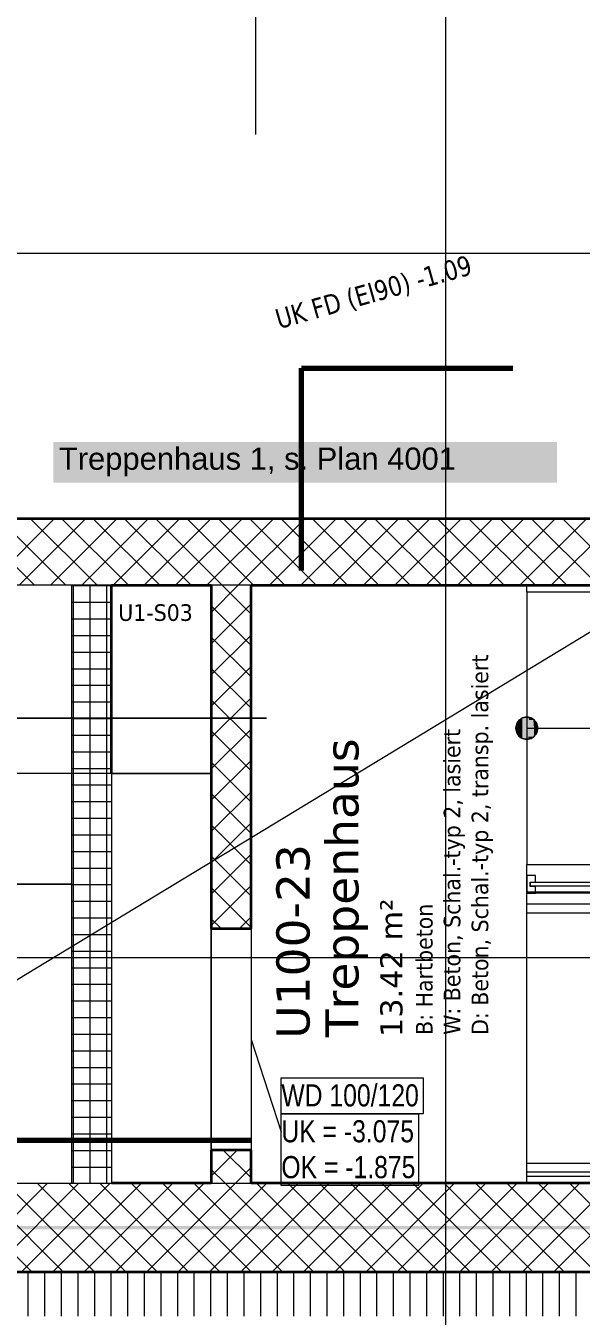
# Model space of a CAD drawing. Extents: x -1132 to 613, y -233 to 616.
# Drawn here: x -666.2 to -616, y -67 to 49.5 of the extents above; entities that cross this region are included whole.
import ezdxf
from ezdxf.lldxf.tags import DXFTag

# ---------------------------------------------------------------- set-up
doc = ezdxf.new("R2010")
doc.units = 0
doc.layers.get('0').update_dxf_attribs({"lineweight": 13})
for name, color, linetype, lineweight in [('A-____-NOTE-TEXT', 7, 'Continuous', 9), ('A-AREA-____-IDEN', 7, 'Continuous', 5), ('A-DETL-____-HDLN', 7, '_Verdeckte Linien_', 9), ('A-DETL-GENF-HDLN', 7, '_Verdeckte Linien_', 9), ('A-FLOR-HRAL-MBND', 7, '_Verdeckte Linien_', 9), ('A-FLOR-HRAL-MCUT', 7, 'Continuous', 9), ('A-GENM-____-IDEN', 7, 'Continuous', 5), ('A-GENM-____-OTLN', 7, 'Continuous', 9), ('A-WALL-____-MCUT', 7, 'Continuous', 35), ('A-WALL-____-PATT', 7, 'Continuous', 35), ('E-ELEC-EQPM-OTLN', 7, 'Continuous', 9), ('I-WALL-____-OTLN', 7, 'Continuous', 9), ('S-GRID-____-OTLN', 7, 'Continuous', 5), ('S-STRS-____-MBND', 7, '_Strichpunkt - Fein', 9)]:
    doc.layers.add(name, color=color, linetype=linetype, lineweight=lineweight)
doc.layers.add('EL01_WAN_Leitung_Potentialausgleich', color=1, linetype='fein_strichliert', lineweight=13, true_color=0xff0000)
doc.layers.add('G-____-____-SYMB', color=7, linetype='Strichpunkt - Weit', lineweight=5, true_color=0x008080)
doc.styles.get("Standard").update_dxf_attribs({"font": 'arial.ttf'})
tags = doc.linetypes.add('_Rasterlinie_', pattern=[0.375, 0.2, -0.05, 0.075, -0.05]).pattern_tags.tags
tags[10:11] = [DXFTag(74, 4), DXFTag(75, 0), DXFTag(340, '0'), DXFTag(46, 1.0), DXFTag(50, 0.0), DXFTag(44, 0.0), DXFTag(45, 0.0)]
tags[8:9] = [DXFTag(74, 4), DXFTag(75, 0), DXFTag(340, '0'), DXFTag(46, 1.0), DXFTag(50, 0.0), DXFTag(44, 0.0), DXFTag(45, 0.0)]
tags[6:7] = [DXFTag(74, 4), DXFTag(75, 0), DXFTag(340, '0'), DXFTag(46, 1.0), DXFTag(50, 0.0), DXFTag(44, 0.0), DXFTag(45, 0.0)]
tags[4:5] = [DXFTag(74, 4), DXFTag(75, 0), DXFTag(340, '0'), DXFTag(46, 1.0), DXFTag(50, 0.0), DXFTag(44, 0.0), DXFTag(45, 0.0)]
tags = doc.linetypes.add('_Schnittlinie_', pattern=[0.3, 0.15, -0.05, 0.05, -0.05]).pattern_tags.tags
tags[10:11] = [DXFTag(74, 4), DXFTag(75, 0), DXFTag(340, '0'), DXFTag(46, 1.0), DXFTag(50, 0.0), DXFTag(44, 0.0), DXFTag(45, 0.0)]
tags[8:9] = [DXFTag(74, 4), DXFTag(75, 0), DXFTag(340, '0'), DXFTag(46, 1.0), DXFTag(50, 0.0), DXFTag(44, 0.0), DXFTag(45, 0.0)]
tags[6:7] = [DXFTag(74, 4), DXFTag(75, 0), DXFTag(340, '0'), DXFTag(46, 1.0), DXFTag(50, 0.0), DXFTag(44, 0.0), DXFTag(45, 0.0)]
tags[4:5] = [DXFTag(74, 4), DXFTag(75, 0), DXFTag(340, '0'), DXFTag(46, 1.0), DXFTag(50, 0.0), DXFTag(44, 0.0), DXFTag(45, 0.0)]
tags = doc.linetypes.add('_Strichpunkt - Fein', pattern=[0.2, 0.1, -0.05, 0, -0.05]).pattern_tags.tags
tags[10:11] = [DXFTag(74, 4), DXFTag(75, 0), DXFTag(340, '0'), DXFTag(46, 1.0), DXFTag(50, 0.0), DXFTag(44, 0.0), DXFTag(45, 0.0)]
tags[8:9] = [DXFTag(74, 4), DXFTag(75, 0), DXFTag(340, '0'), DXFTag(46, 1.0), DXFTag(50, 0.0), DXFTag(44, 0.0), DXFTag(45, 0.0)]
tags[6:7] = [DXFTag(74, 4), DXFTag(75, 0), DXFTag(340, '0'), DXFTag(46, 1.0), DXFTag(50, 0.0), DXFTag(44, 0.0), DXFTag(45, 0.0)]
tags[4:5] = [DXFTag(74, 4), DXFTag(75, 0), DXFTag(340, '0'), DXFTag(46, 1.0), DXFTag(50, 0.0), DXFTag(44, 0.0), DXFTag(45, 0.0)]
tags = doc.linetypes.add('_Verdeckte Linien_', pattern=[0.15, 0.1, -0.05]).pattern_tags.tags
tags[6:7] = [DXFTag(74, 4), DXFTag(75, 0), DXFTag(340, '0'), DXFTag(46, 1.0), DXFTag(50, 0.0), DXFTag(44, 0.0), DXFTag(45, 0.0)]
tags[4:5] = [DXFTag(74, 4), DXFTag(75, 0), DXFTag(340, '0'), DXFTag(46, 1.0), DXFTag(50, 0.0), DXFTag(44, 0.0), DXFTag(45, 0.0)]
tags = doc.linetypes.add('fein_strichliert', pattern=[4, 1, -2, 1]).pattern_tags.tags
tags[8:9] = [DXFTag(74, 4), DXFTag(75, 0), DXFTag(340, '0'), DXFTag(46, 0.0), DXFTag(50, 0.0), DXFTag(44, 0.0), DXFTag(45, 0.0)]
tags[6:7] = [DXFTag(74, 4), DXFTag(75, 0), DXFTag(340, '0'), DXFTag(46, 0.0), DXFTag(50, 0.0), DXFTag(44, 0.0), DXFTag(45, 0.0)]
tags[4:5] = [DXFTag(74, 4), DXFTag(75, 0), DXFTag(340, '0'), DXFTag(46, 0.0), DXFTag(50, 0.0), DXFTag(44, 0.0), DXFTag(45, 0.0)]
tags = doc.linetypes.add('Strichpunkt - Weit', pattern=[0.5, 0.2, -0.15, 0, -0.15]).pattern_tags.tags
tags[10:11] = [DXFTag(74, 4), DXFTag(75, 0), DXFTag(340, '0'), DXFTag(46, 1.0), DXFTag(50, 0.0), DXFTag(44, 0.0), DXFTag(45, 0.0)]
tags[8:9] = [DXFTag(74, 4), DXFTag(75, 0), DXFTag(340, '0'), DXFTag(46, 1.0), DXFTag(50, 0.0), DXFTag(44, 0.0), DXFTag(45, 0.0)]
tags[6:7] = [DXFTag(74, 4), DXFTag(75, 0), DXFTag(340, '0'), DXFTag(46, 1.0), DXFTag(50, 0.0), DXFTag(44, 0.0), DXFTag(45, 0.0)]
tags[4:5] = [DXFTag(74, 4), DXFTag(75, 0), DXFTag(340, '0'), DXFTag(46, 1.0), DXFTag(50, 0.0), DXFTag(44, 0.0), DXFTag(45, 0.0)]

# ---------------------------------------------------------------- blocks, each defined once
blk = doc.blocks.new('Referenz-A0UJ2EK7XE', base_point=(-1124.08, -162.87))
at = {"layer": 'A-____-NOTE-TEXT', "color": 7, "linetype": 'Continuous', "lineweight": 5, "ltscale": 0.13, "true_color": 0xffffff}
for points in [[(-663.68, 8.25), (-618.18, 8.25), (-663.68, 11.92)], [(-618.18, 8.25), (-663.68, 11.92), (-618.18, 11.92)]]:
    blk.add_solid(points, dxfattribs=at)
at = {"layer": 'A-DETL-____-HDLN', "color": 0, "linetype": '_Verdeckte Linien_', "ltscale": 0.13}
for p, q in [((-645.41, 133.98), (-645.41, 39.68)), ((-644.41, -13.02), (-748.71, -13.02)), ((-742.71, -13.02), (-644.41, -13.02)), ((-649.41, -18.02), (-748.71, -18.02)), ((-644.41, -63.02), (-696.01, -63.02))]:
    blk.add_line(p, q, dxfattribs=at)
at = {"layer": 'A-DETL-GENF-HDLN', "color": 0, "linetype": '_Verdeckte Linien_', "ltscale": 0.13}
blk.add_line((-373.81, 140.98), (-743.51, -83.02), dxfattribs=at)
at = {"layer": 'A-FLOR-HRAL-MBND', "color": 0, "linetype": '_Verdeckte Linien_', "ltscale": 0.13}
for p, q in [((-620.91, -28.82), (-620.91, -28.72)), ((-598.74, -28.72), (-620.91, -28.72)), ((-598.74, -28.82), (-620.91, -28.82)), ((-620.91, -30.62), (-620.91, -29.82)), ((-598.74, -29.82), (-620.91, -29.82)), ((-598.53, -30.62), (-620.91, -30.62)), ((-620.91, -54.02), (-620.91, -53.22)), ((-592.47, -53.22), (-620.91, -53.22)), ((-592.26, -54.02), (-620.91, -54.02))]:
    blk.add_line(p, q, dxfattribs=at)
at = {"layer": 'A-FLOR-HRAL-MCUT', "color": 0, "linetype": 'Continuous', "ltscale": 0.13}
for p, q in [((-620.11, -27.22), (-620.91, -27.22)), ((-620.91, -27.22), (-620.91, -28.82)), ((-620.61, -28.22), (-620.61, -27.82)), ((-620.61, -27.82), (-620.11, -27.82)), ((-570.81, -27.87), (-620.61, -27.87)), ((-620.61, -27.87), (-620.61, -28.17)), ((-620.11, -27.82), (-620.11, -27.22)), ((-620.91, -28.82), (-620.11, -28.82)), ((-620.61, -28.17), (-570.81, -28.17)), ((-620.11, -28.22), (-620.61, -28.22)), ((-620.11, -28.82), (-620.11, -28.22))]:
    blk.add_line(p, q, dxfattribs=at)
at = {"layer": 'A-GENM-____-IDEN', "color": 0, "linetype": 'Continuous', "ltscale": 0.13}
for p, q in [((-645.81, -42.02), (-643.08, -50.36)), ((-643.08, -45.5), (-630.27, -45.5)), ((-643.08, -48.74), (-643.08, -45.5)), ((-630.27, -45.5), (-630.27, -48.74)), ((-643.08, -48.74), (-630.7, -48.74)), ((-643.08, -55.22), (-643.08, -48.74)), ((-630.27, -48.74), (-643.08, -48.74)), ((-630.7, -48.74), (-630.7, -55.22)), ((-630.7, -55.22), (-643.08, -55.22))]:
    blk.add_line(p, q, dxfattribs=at)
at = {"layer": 'A-GENM-____-OTLN', "color": 0, "linetype": '_Verdeckte Linien_', "ltscale": 0.13}
for p, q in [((-649.41, -1.02), (-658.41, -1.02)), ((-658.41, -1.02), (-658.41, -18.02)), ((-649.41, -55.02), (-649.41, -1.02)), ((-658.41, -55.02), (-649.41, -55.02))]:
    blk.add_line(p, q, dxfattribs=at)
at = {"layer": 'A-GENM-____-OTLN', "color": 0, "linetype": 'Continuous', "ltscale": 0.13}
for p, q in [((-658.41, -18.02), (-649.41, -18.02)), ((-658.41, -18.02), (-658.41, -55.02)), ((-649.41, -18.02), (-649.41, -55.02)), ((-649.41, -55.02), (-658.41, -55.02))]:
    blk.add_line(p, q, dxfattribs=at)
at = {"layer": 'A-WALL-____-MCUT', "color": 0, "linetype": 'Continuous', "ltscale": 0.35}
for p, q in [((-569.41, 4.98), (-675.51, 4.98)), ((-658.41, -1.02), (-649.41, -1.02)), ((-658.41, -18.02), (-658.41, -1.02)), ((-649.41, -1.02), (-649.41, -32.02)), ((-645.81, -1.02), (-569.41, -1.02)), ((-645.81, -32.02), (-645.81, -1.02)), ((-649.41, -32.02), (-645.81, -32.02)), ((-645.81, -52.02), (-649.41, -52.02)), ((-649.41, -52.02), (-649.41, -55.02)), ((-645.81, -55.02), (-645.81, -52.02)), ((-649.41, -55.02), (-658.41, -55.02)), ((-546.41, -55.02), (-645.81, -55.02)), ((-716.51, -63.02), (-543.41, -63.02))]:
    blk.add_line(p, q, dxfattribs=at)
at = {"layer": 'A-WALL-____-MCUT', "color": 0, "linetype": 'Continuous', "lineweight": 9, "ltscale": 0.13}
for p, q in [((-658.41, -1.02), (-662.01, -1.02)), ((-645.81, -1.02), (-649.41, -1.02)), ((-662.01, -55.02), (-658.41, -55.02)), ((-649.41, -55.02), (-645.81, -55.02))]:
    blk.add_line(p, q, dxfattribs=at)
at = {"layer": 'A-WALL-____-PATT', "color": 0, "linetype": 'Continuous', "lineweight": 9, "ltscale": 0.13}
for p, q in [((-665.39, -1.02), (-671.39, 4.98)), ((-669.6, -1.02), (-663.6, 4.98)), ((-662.56, -1.02), (-668.56, 4.98)), ((-666.77, -1.02), (-660.77, 4.98)), ((-659.73, -1.02), (-665.73, 4.98)), ((-663.94, -1.02), (-657.94, 4.98)), ((-656.9, -1.02), (-662.9, 4.98)), ((-661.11, -1.02), (-655.11, 4.98)), ((-654.07, -1.02), (-660.07, 4.98)), ((-658.28, -1.02), (-652.28, 4.98)), ((-651.24, -1.02), (-657.24, 4.98)), ((-655.46, -1.02), (-649.46, 4.98)), ((-648.42, -1.02), (-654.42, 4.98)), ((-652.63, -1.02), (-646.63, 4.98)), ((-645.59, -1.02), (-651.59, 4.98)), ((-649.8, -1.02), (-643.8, 4.98)), ((-642.76, -1.02), (-648.76, 4.98)), ((-646.97, -1.02), (-640.97, 4.98)), ((-639.93, -1.02), (-645.93, 4.98)), ((-644.14, -1.02), (-638.14, 4.98)), ((-637.1, -1.02), (-643.1, 4.98)), ((-641.31, -1.02), (-635.31, 4.98)), ((-634.27, -1.02), (-640.27, 4.98)), ((-638.49, -1.02), (-632.49, 4.98)), ((-631.45, -1.02), (-637.45, 4.98)), ((-635.66, -1.02), (-629.66, 4.98)), ((-628.62, -1.02), (-634.62, 4.98)), ((-632.83, -1.02), (-626.83, 4.98)), ((-625.79, -1.02), (-631.79, 4.98)), ((-630, -1.02), (-624, 4.98)), ((-622.96, -1.02), (-628.96, 4.98)), ((-627.17, -1.02), (-621.17, 4.98)), ((-620.13, -1.02), (-626.13, 4.98)), ((-624.34, -1.02), (-618.34, 4.98)), ((-617.3, -1.02), (-623.3, 4.98)), ((-621.52, -1.02), (-615.52, 4.98)), ((-614.47, -1.02), (-620.47, 4.98)), ((-618.69, -1.02), (-612.69, 4.98)), ((-611.65, -1.02), (-617.65, 4.98)), ((-662.01, -1.05), (-658.41, -1.05)), ((-661.85, -55.02), (-661.85, -1.02)), ((-660.35, -55.02), (-660.35, -1.02)), ((-658.85, -55.02), (-658.85, -1.02)), ((-649.41, -3.46), (-646.97, -1.02)), ((-645.81, -3.63), (-648.42, -1.02)), ((-662.01, -2.55), (-658.41, -2.55)), ((-649.41, -6.29), (-645.81, -2.69)), ((-645.81, -6.46), (-649.41, -2.86)), ((-662.01, -4.05), (-658.41, -4.05)), ((-662.01, -5.55), (-658.41, -5.55)), ((-649.41, -9.11), (-645.81, -5.51)), ((-645.81, -9.29), (-649.41, -5.69)), ((-662.01, -7.05), (-658.41, -7.05)), ((-662.01, -8.55), (-658.41, -8.55)), ((-649.41, -11.94), (-645.81, -8.34)), ((-645.81, -12.12), (-649.41, -8.52)), ((-662.01, -10.05), (-658.41, -10.05)), ((-662.01, -11.55), (-658.41, -11.55)), ((-649.41, -14.77), (-645.81, -11.17)), ((-645.81, -14.95), (-649.41, -11.35)), ((-662.01, -13.05), (-658.41, -13.05)), ((-662.01, -14.55), (-658.41, -14.55)), ((-649.41, -17.6), (-645.81, -14)), ((-645.81, -17.77), (-649.41, -14.17)), ((-662.01, -16.05), (-658.41, -16.05)), ((-649.41, -20.43), (-645.81, -16.83)), ((-645.81, -20.6), (-649.41, -17)), ((-662.01, -17.55), (-658.41, -17.55)), ((-662.01, -19.05), (-658.41, -19.05)), ((-649.41, -23.26), (-645.81, -19.66)), ((-662.01, -20.55), (-658.41, -20.55)), ((-645.81, -23.43), (-649.41, -19.83)), ((-662.01, -22.05), (-658.41, -22.05)), ((-649.41, -26.08), (-645.81, -22.48)), ((-645.81, -26.26), (-649.41, -22.66)), ((-662.01, -23.55), (-658.41, -23.55)), ((-662.01, -25.05), (-658.41, -25.05)), ((-649.41, -28.91), (-645.81, -25.31)), ((-645.81, -29.09), (-649.41, -25.49)), ((-662.01, -26.55), (-658.41, -26.55)), ((-662.01, -28.05), (-658.41, -28.05)), ((-649.41, -31.74), (-645.81, -28.14)), ((-645.81, -31.92), (-649.41, -28.32)), ((-662.01, -29.55), (-658.41, -29.55)), ((-662.01, -31.05), (-658.41, -31.05)), ((-648.53, -32.02), (-649.41, -31.14)), ((-646.86, -32.02), (-645.81, -30.97)), ((-662.01, -32.55), (-658.41, -32.55)), ((-662.01, -34.05), (-658.41, -34.05)), ((-662.01, -35.55), (-658.41, -35.55)), ((-662.01, -37.05), (-658.41, -37.05)), ((-662.01, -38.55), (-658.41, -38.55)), ((-662.01, -40.05), (-658.41, -40.05)), ((-662.01, -41.55), (-658.41, -41.55)), ((-662.01, -43.05), (-658.41, -43.05)), ((-662.01, -44.55), (-658.41, -44.55)), ((-662.01, -46.05), (-658.41, -46.05)), ((-662.01, -47.55), (-658.41, -47.55)), ((-662.01, -49.05), (-658.41, -49.05)), ((-662.01, -50.55), (-658.41, -50.55)), ((-662.01, -52.05), (-658.41, -52.05)), ((-649.41, -54.37), (-647.06, -52.02)), ((-645.81, -54.54), (-648.33, -52.02)), ((-662.01, -53.55), (-658.41, -53.55)), ((-647.23, -55.02), (-645.81, -53.6)), ((-648.16, -55.02), (-649.41, -53.77)), ((-665.61, -63.02), (-673.61, -55.02)), ((-672.2, -63.02), (-664.2, -55.02)), ((-662.78, -63.02), (-670.78, -55.02)), ((-669.37, -63.02), (-661.37, -55.02)), ((-659.96, -63.02), (-667.96, -55.02)), ((-666.54, -63.02), (-658.54, -55.02)), ((-657.13, -63.02), (-665.13, -55.02)), ((-663.72, -63.02), (-655.72, -55.02)), ((-654.3, -63.02), (-662.3, -55.02)), ((-660.89, -63.02), (-652.89, -55.02)), ((-651.47, -63.02), (-659.47, -55.02)), ((-658.06, -63.02), (-650.06, -55.02)), ((-648.64, -63.02), (-656.64, -55.02)), ((-655.23, -63.02), (-647.23, -55.02)), ((-645.81, -63.02), (-653.81, -55.02)), ((-652.4, -63.02), (-644.4, -55.02)), ((-642.98, -63.02), (-650.98, -55.02)), ((-649.57, -63.02), (-641.57, -55.02)), ((-640.16, -63.02), (-648.16, -55.02)), ((-646.75, -63.02), (-638.75, -55.02)), ((-637.33, -63.02), (-645.33, -55.02)), ((-643.92, -63.02), (-635.92, -55.02)), ((-634.5, -63.02), (-642.5, -55.02)), ((-641.09, -63.02), (-633.09, -55.02)), ((-631.67, -63.02), (-639.67, -55.02)), ((-638.26, -63.02), (-630.26, -55.02)), ((-628.84, -63.02), (-636.84, -55.02)), ((-635.43, -63.02), (-627.43, -55.02)), ((-626.01, -63.02), (-634.01, -55.02)), ((-632.6, -63.02), (-624.6, -55.02)), ((-623.19, -63.02), (-631.19, -55.02)), ((-629.78, -63.02), (-621.78, -55.02)), ((-620.36, -63.02), (-628.36, -55.02)), ((-626.95, -63.02), (-618.95, -55.02)), ((-617.53, -63.02), (-625.53, -55.02)), ((-624.12, -63.02), (-616.12, -55.02)), ((-614.7, -63.02), (-622.7, -55.02)), ((-621.29, -63.02), (-613.29, -55.02)), ((-611.87, -63.02), (-619.87, -55.02)), ((-618.46, -63.02), (-610.46, -55.02)), ((-609.04, -63.02), (-617.04, -55.02)), ((-665.97, -63.02), (-665.97, -67.02)), ((-664.47, -63.02), (-664.47, -67.02)), ((-662.97, -63.02), (-662.97, -67.02)), ((-661.47, -63.02), (-661.47, -67.02)), ((-659.97, -63.02), (-659.97, -67.02)), ((-658.47, -63.02), (-658.47, -67.02)), ((-656.97, -63.02), (-656.97, -67.02)), ((-655.47, -63.02), (-655.47, -67.02)), ((-653.97, -63.02), (-653.97, -67.02)), ((-652.47, -63.02), (-652.47, -67.02)), ((-650.97, -63.02), (-650.97, -67.02)), ((-649.47, -63.02), (-649.47, -67.02)), ((-647.97, -63.02), (-647.97, -67.02)), ((-646.47, -63.02), (-646.47, -67.02)), ((-644.97, -63.02), (-644.97, -67.02)), ((-643.47, -63.02), (-643.47, -67.02)), ((-641.97, -63.02), (-641.97, -67.02)), ((-640.47, -63.02), (-640.47, -67.02)), ((-638.97, -63.02), (-638.97, -67.02)), ((-637.47, -63.02), (-637.47, -67.02)), ((-635.97, -63.02), (-635.97, -67.02)), ((-634.47, -63.02), (-634.47, -67.02)), ((-632.97, -63.02), (-632.97, -67.02)), ((-631.47, -63.02), (-631.47, -67.02)), ((-629.97, -63.02), (-629.97, -67.02)), ((-628.47, -63.02), (-628.47, -67.02)), ((-626.97, -63.02), (-626.97, -67.02)), ((-625.47, -63.02), (-625.47, -67.02)), ((-623.97, -63.02), (-623.97, -67.02)), ((-622.47, -63.02), (-622.47, -67.02)), ((-620.97, -63.02), (-620.97, -67.02)), ((-619.47, -63.02), (-619.47, -67.02)), ((-617.97, -63.02), (-617.97, -67.02)), ((-616.47, -63.02), (-616.47, -67.02))]:
    blk.add_line(p, q, dxfattribs=at)
at = {"layer": 'E-ELEC-EQPM-OTLN', "color": 0, "linetype": 'Continuous', "ltscale": 0.13}
for p, q in [((-662.01, -1.02), (-672.86, -1.02)), ((-662.01, -28.02), (-662.01, -1.02)), ((-672.86, -28.02), (-662.01, -28.02)), ((-662.01, -28.02), (-672.86, -28.02)), ((-662.01, -55.02), (-662.01, -28.02)), ((-672.86, -55.02), (-662.01, -55.02))]:
    blk.add_line(p, q, dxfattribs=at)
at = {"layer": 'G-____-____-SYMB', "color": 0, "linetype": '_Schnittlinie_', "lineweight": 70, "ltscale": 0.7}
for p, q in [((-641.26, 18.58), (-622.18, 18.58)), ((-641.26, 0.33), (-641.26, 18.58)), ((-685.27, -51.12), (-645.86, -51.12))]:
    blk.add_line(p, q, dxfattribs=at)
at = {"layer": 'I-WALL-____-OTLN', "color": 0, "linetype": 'Continuous', "ltscale": 0.13}
for p, q in [((-649.41, -52.02), (-649.41, -32.02)), ((-645.81, -32.02), (-645.81, -52.02))]:
    blk.add_line(p, q, dxfattribs=at)
at = {"layer": 'S-GRID-____-OTLN', "color": 0, "linetype": '_Rasterlinie_', "ltscale": 0.13}
for p, q in [((-628.21, -159.1), (-628.21, 585.98)), ((-1115.8, 28.98), (95.18, 28.98)), ((-1115.8, -34.62), (95.18, -34.62))]:
    blk.add_line(p, q, dxfattribs=at)
at = {"layer": 'S-STRS-____-MBND', "color": 0, "linetype": '_Strichpunkt - Fein', "ltscale": 0.13}
for p, q in [((-645.81, -1.02), (-645.81, -55.02)), ((-620.91, -1.02), (-645.81, -1.02)), ((-620.91, -1.62), (-620.91, -1.02)), ((-620.91, -1.62), (-620.91, -26.22)), ((-620.91, -1.62), (-570.51, -1.62)), ((-620.91, -1.62), (-620.91, -26.22)), ((-620.91, -29.82), (-620.91, -26.22)), ((-620.91, -26.22), (-570.51, -26.22)), ((-620.91, -54.42), (-620.91, -29.82)), ((-598.74, -29.82), (-620.91, -29.82)), ((-620.91, -55.02), (-620.91, -54.42)), ((-592.15, -54.42), (-620.91, -54.42)), ((-645.81, -55.02), (-620.91, -55.02))]:
    blk.add_line(p, q, dxfattribs=at)
at = {"layer": 'S-STRS-____-MBND', "color": 0, "linetype": '_Verdeckte Linien_', "ltscale": 0.13}
for p, q in [((-621.75, -13.38), (-621.91, -13.92)), ((-621.9, -13.79), (-621.91, -13.92)), ((-621.91, -13.92), (-621.75, -14.46)), ((-621.91, -13.92), (-621.9, -14.05)), ((-621.87, -13.66), (-621.9, -13.79)), ((-621.83, -13.54), (-621.87, -13.66)), ((-621.77, -13.42), (-621.83, -13.54)), ((-621.7, -13.31), (-621.77, -13.42)), ((-621.32, -13.01), (-621.75, -13.38)), ((-621.61, -13.21), (-621.7, -13.31)), ((-621.51, -13.13), (-621.61, -13.21)), ((-621.41, -13.06), (-621.51, -13.13)), ((-621.29, -13), (-621.41, -13.06)), ((-620.76, -12.93), (-621.32, -13.01)), ((-621.16, -12.96), (-621.29, -13)), ((-621.04, -12.93), (-621.16, -12.96)), ((-620.91, -12.92), (-621.04, -12.93)), ((-620.78, -12.93), (-620.91, -12.92)), ((-620.91, -13.92), (-576.11, -13.92)), ((-620.65, -12.96), (-620.78, -12.93)), ((-620.25, -13.17), (-620.76, -12.93)), ((-620.52, -13), (-620.65, -12.96)), ((-620.41, -13.06), (-620.52, -13)), ((-620.3, -13.13), (-620.41, -13.06)), ((-620.2, -13.21), (-620.3, -13.13)), ((-619.95, -13.64), (-620.25, -13.17)), ((-620.11, -13.31), (-620.2, -13.21)), ((-620.04, -13.42), (-620.11, -13.31)), ((-619.98, -13.54), (-620.04, -13.42)), ((-619.94, -13.66), (-619.98, -13.54)), ((-619.95, -14.2), (-619.95, -13.64)), ((-619.91, -13.79), (-619.94, -13.66)), ((-619.91, -13.92), (-619.91, -13.79)), ((-619.91, -14.05), (-619.91, -13.92)), ((-621.9, -14.05), (-621.87, -14.18)), ((-621.87, -14.18), (-621.83, -14.3)), ((-621.83, -14.3), (-621.77, -14.42)), ((-621.77, -14.42), (-621.7, -14.53)), ((-621.75, -14.46), (-621.32, -14.83)), ((-621.7, -14.53), (-621.61, -14.63)), ((-621.61, -14.63), (-621.51, -14.72)), ((-621.51, -14.72), (-621.41, -14.79)), ((-621.41, -14.79), (-621.29, -14.85)), ((-621.32, -14.83), (-620.76, -14.91)), ((-621.29, -14.85), (-621.16, -14.89)), ((-621.16, -14.89), (-621.04, -14.91)), ((-621.04, -14.91), (-620.91, -14.92)), ((-620.91, -14.92), (-620.78, -14.91)), ((-620.78, -14.91), (-620.65, -14.89)), ((-620.76, -14.91), (-620.25, -14.68)), ((-620.65, -14.89), (-620.52, -14.85)), ((-620.52, -14.85), (-620.41, -14.79)), ((-620.41, -14.79), (-620.3, -14.72)), ((-620.3, -14.72), (-620.2, -14.63)), ((-620.25, -14.68), (-619.95, -14.2)), ((-620.2, -14.63), (-620.11, -14.53)), ((-620.11, -14.53), (-620.04, -14.42)), ((-620.04, -14.42), (-619.98, -14.3)), ((-619.98, -14.3), (-619.94, -14.18)), ((-619.94, -14.18), (-619.91, -14.05))]:
    blk.add_line(p, q, dxfattribs=at)
for points in [[(-621.75, -13.92), (-621.91, -13.92), (-621.75, -13.38)], [(-621.89, -13.92), (-621.91, -13.92), (-621.89, -13.77)], [(-621.75, -14.46), (-621.75, -13.92), (-621.91, -13.92)], [(-621.89, -14.08), (-621.89, -13.92), (-621.91, -13.92)], [(-621.86, -13.77), (-621.89, -13.77), (-621.86, -13.61)], [(-621.87, -14.08), (-621.89, -14.08), (-621.89, -13.77)], [(-621.86, -14.23), (-621.86, -13.77), (-621.89, -13.77)], [(-621.8, -13.61), (-621.86, -13.61), (-621.8, -13.47)], [(-621.81, -14.23), (-621.86, -14.23), (-621.86, -13.61)], [(-621.8, -14.38), (-621.8, -13.61), (-621.86, -13.61)], [(-621.72, -13.47), (-621.8, -13.47), (-621.72, -13.33)], [(-621.73, -14.38), (-621.8, -14.38), (-621.8, -13.47)], [(-621.72, -14.51), (-621.72, -13.47), (-621.8, -13.47)], [(-621.32, -13.38), (-621.75, -13.38), (-621.32, -13.01)], [(-621.43, -14.46), (-621.75, -14.46), (-621.75, -13.38)], [(-621.32, -14.83), (-621.32, -13.38), (-621.75, -13.38)], [(-621.61, -13.33), (-621.72, -13.33), (-621.61, -13.21)], [(-621.62, -14.51), (-621.72, -14.51), (-621.72, -13.33)], [(-621.61, -14.63), (-621.61, -13.33), (-621.72, -13.33)], [(-621.49, -13.21), (-621.61, -13.21), (-621.49, -13.11)], [(-621.5, -14.63), (-621.61, -14.63), (-621.61, -13.21)], [(-621.49, -14.73), (-621.49, -13.21), (-621.61, -13.21)], [(-621.36, -13.11), (-621.49, -13.11), (-621.36, -13.03)], [(-621.37, -14.73), (-621.49, -14.73), (-621.49, -13.11)], [(-621.36, -14.81), (-621.36, -13.11), (-621.49, -13.11)], [(-621.22, -13.03), (-621.36, -13.03), (-621.22, -12.97)], [(-621.22, -14.81), (-621.36, -14.81), (-621.36, -13.03)], [(-621.22, -14.87), (-621.22, -13.03), (-621.36, -13.03)], [(-620.76, -13.01), (-621.32, -13.01), (-620.76, -12.93)], [(-620.79, -14.83), (-621.32, -14.83), (-621.32, -13.01)], [(-620.76, -14.91), (-620.76, -13.01), (-621.32, -13.01)], [(-621.06, -12.97), (-621.22, -12.97), (-621.06, -12.93)], [(-621.07, -14.87), (-621.22, -14.87), (-621.22, -12.97)], [(-621.06, -14.91), (-621.06, -12.97), (-621.22, -12.97)], [(-620.91, -12.93), (-621.06, -12.93), (-620.91, -12.92)], [(-620.91, -14.91), (-621.06, -14.91), (-621.06, -12.93)], [(-620.91, -14.92), (-620.91, -12.93), (-621.06, -12.93)], [(-620.75, -14.91), (-620.91, -14.91), (-620.91, -12.92)], [(-620.75, -12.93), (-620.91, -12.93), (-620.91, -12.92)], [(-620.75, -14.91), (-620.75, -12.93), (-620.91, -12.93)], [(-620.25, -14.68), (-620.76, -14.68), (-620.76, -12.93)], [(-620.25, -13.17), (-620.7, -13.17), (-620.76, -12.93)], [(-620.6, -14.87), (-620.75, -14.87), (-620.75, -12.93)], [(-620.6, -12.97), (-620.75, -12.97), (-620.75, -12.93)], [(-620.6, -14.87), (-620.6, -12.97), (-620.75, -12.97)], [(-620.25, -14.68), (-620.25, -13.17), (-620.7, -13.17)], [(-620.45, -14.81), (-620.6, -14.81), (-620.6, -12.97)], [(-620.45, -13.03), (-620.59, -13.03), (-620.6, -12.97)], [(-620.45, -14.81), (-620.45, -13.03), (-620.59, -13.03)], [(-620.32, -14.73), (-620.45, -14.73), (-620.45, -13.03)], [(-620.32, -13.11), (-620.45, -13.11), (-620.45, -13.03)], [(-620.32, -14.73), (-620.32, -13.11), (-620.45, -13.11)], [(-620.2, -14.63), (-620.32, -14.63), (-620.32, -13.11)], [(-620.2, -13.21), (-620.31, -13.21), (-620.32, -13.11)], [(-620.2, -14.63), (-620.2, -13.21), (-620.31, -13.21)], [(-619.95, -14.2), (-620.25, -14.2), (-620.25, -13.17)], [(-619.95, -13.64), (-620.11, -13.64), (-620.25, -13.17)], [(-620.1, -14.51), (-620.2, -14.51), (-620.2, -13.21)], [(-620.1, -13.33), (-620.19, -13.33), (-620.2, -13.21)], [(-620.1, -14.51), (-620.1, -13.33), (-620.19, -13.33)], [(-619.95, -14.2), (-619.95, -13.64), (-620.11, -13.64)], [(-620.02, -14.38), (-620.1, -14.38), (-620.1, -13.33)], [(-620.02, -13.47), (-620.09, -13.47), (-620.1, -13.33)], [(-620.02, -14.38), (-620.02, -13.47), (-620.09, -13.47)], [(-619.96, -14.23), (-620.02, -14.23), (-620.02, -13.47)], [(-619.96, -13.61), (-620, -13.61), (-620.02, -13.47)], [(-619.96, -14.23), (-619.96, -13.61), (-620, -13.61)], [(-619.92, -14.08), (-619.96, -14.08), (-619.96, -13.61)], [(-619.92, -13.77), (-619.94, -13.77), (-619.96, -13.61)], [(-619.92, -14.08), (-619.92, -13.77), (-619.94, -13.77)], [(-619.91, -13.92), (-619.92, -13.92), (-619.92, -13.77)], [(-619.92, -14.08), (-619.91, -13.92), (-619.92, -13.92)], [(-621.86, -14.23), (-621.87, -14.08), (-621.89, -14.08)], [(-621.8, -14.38), (-621.81, -14.23), (-621.86, -14.23)], [(-621.72, -14.51), (-621.73, -14.38), (-621.8, -14.38)], [(-621.32, -14.83), (-621.43, -14.46), (-621.75, -14.46)], [(-621.61, -14.63), (-621.62, -14.51), (-621.72, -14.51)], [(-621.49, -14.73), (-621.5, -14.63), (-621.61, -14.63)], [(-621.36, -14.81), (-621.37, -14.73), (-621.49, -14.73)], [(-621.22, -14.87), (-621.22, -14.81), (-621.36, -14.81)], [(-620.76, -14.91), (-620.79, -14.83), (-621.32, -14.83)], [(-621.06, -14.91), (-621.07, -14.87), (-621.22, -14.87)], [(-620.91, -14.92), (-620.91, -14.91), (-621.06, -14.91)], [(-620.91, -14.92), (-620.75, -14.91), (-620.91, -14.91)], [(-620.76, -14.91), (-620.25, -14.68), (-620.76, -14.68)], [(-620.75, -14.91), (-620.6, -14.87), (-620.75, -14.87)], [(-620.6, -14.87), (-620.45, -14.81), (-620.6, -14.81)], [(-620.45, -14.81), (-620.32, -14.73), (-620.45, -14.73)], [(-620.32, -14.73), (-620.2, -14.63), (-620.32, -14.63)], [(-620.25, -14.68), (-619.95, -14.2), (-620.25, -14.2)], [(-620.2, -14.63), (-620.1, -14.51), (-620.2, -14.51)], [(-620.1, -14.51), (-620.02, -14.38), (-620.1, -14.38)], [(-620.02, -14.38), (-619.96, -14.23), (-620.02, -14.23)], [(-619.96, -14.23), (-619.92, -14.08), (-619.96, -14.08)]]:
    blk.add_solid(points, dxfattribs=at)
at = {"layer": 'A-____-NOTE-TEXT', "color": 0, "linetype": 'Continuous', "lineweight": 5, "ltscale": 0.13, "insert": (-643.79, 23.84), "char_height": 1.8, "attachment_point": 1, "rotation": 15.8469}
blk.add_mtext('{\\W0.8;\\fVerdana;UK FD (EI90) -1.09}', dxfattribs=at)
at = {"layer": 'A-____-NOTE-TEXT', "color": 0, "linetype": 'Continuous', "lineweight": 5, "ltscale": 0.13, "insert": (-663.18, 11.42), "char_height": 2, "attachment_point": 1}
blk.add_mtext('{\\fArial;Treppenhaus 1, s. Plan 4001}', dxfattribs=at)
at = {"layer": 'A-AREA-____-IDEN', "color": 0, "linetype": 'Continuous', "ltscale": 0.13, "insert": (-657.81, -2.73), "char_height": 1.5, "attachment_point": 1}
blk.add_mtext('{\\W0.9;\\fVerdana;U1-S03}', dxfattribs=at)
at = {"layer": 'A-AREA-____-IDEN', "color": 0, "linetype": 'Continuous', "ltscale": 0.13, "attachment_point": 1, "rotation": 90}
for s, insert, char_height in [('{\\W0.9;\\fVerdana;D: Beton, Schal.-typ 2, transp. lasiert}', (-625.89, -41.62), 1.5), ('{\\fVerdana;Treppenhaus}', (-639.11, -41.83), 3), ('{\\W0.9;\\fVerdana;W: Beton, Schal.-typ 2, lasiert}', (-628.41, -41.62), 1.5), ('{\\fVerdana;U100-23}', (-643.53, -41.97), 3), ('{\\fVerdana;13.42 m²}', (-634.14, -41.82), 2), ('{\\W0.9;\\fVerdana;B: Hartbeton}', (-630.92, -41.62), 1.5)]:
    blk.add_mtext(s, dxfattribs=dict(at, insert=insert, char_height=char_height))
at = {"layer": 'A-GENM-____-IDEN', "color": 0, "linetype": 'Continuous', "ltscale": 0.13, "char_height": 2, "attachment_point": 1}
for s, insert in [('{\\W0.8;\\fArial;WD 100/120}', (-643.08, -46.08)), ('{\\W0.8;\\fArial;UK = -3.075}', (-643.08, -49.32)), ('{\\W0.8;\\fArial;OK = -1.875}', (-643.08, -52.56))]:
    blk.add_mtext(s, dxfattribs=dict(at, insert=insert))

msp = doc.modelspace()

# ---------------------------------------------------------------- linework, layer by layer
at = {"layer": 'EL01_WAN_Leitung_Potentialausgleich', "linetype": 'ByBlock', "ltscale": 0.13}
for points in [[(-540.9, -59.17), (-1115.8, -59.17), (-540.9, -58.87)], [(-1115.8, -59.17), (-540.9, -58.87), (-1115.8, -58.87)], [(-540.9, -58.87), (-1115.8, -58.87), (-1115.8, -58.87)], [(-540.9, -59.17), (-540.9, -59.17), (-1115.8, -59.17)]]:
    msp.add_solid(points, dxfattribs=at)

# ---------------------------------------------------------------- block references
at = {"color": 9, "lineweight": 25, "ltscale": 0.25, "true_color": 0xc0c0c0}
msp.add_blockref('Referenz-A0UJ2EK7XE', (-1124.08, -162.87), dxfattribs=at)

doc.saveas('drawing.dxf')
